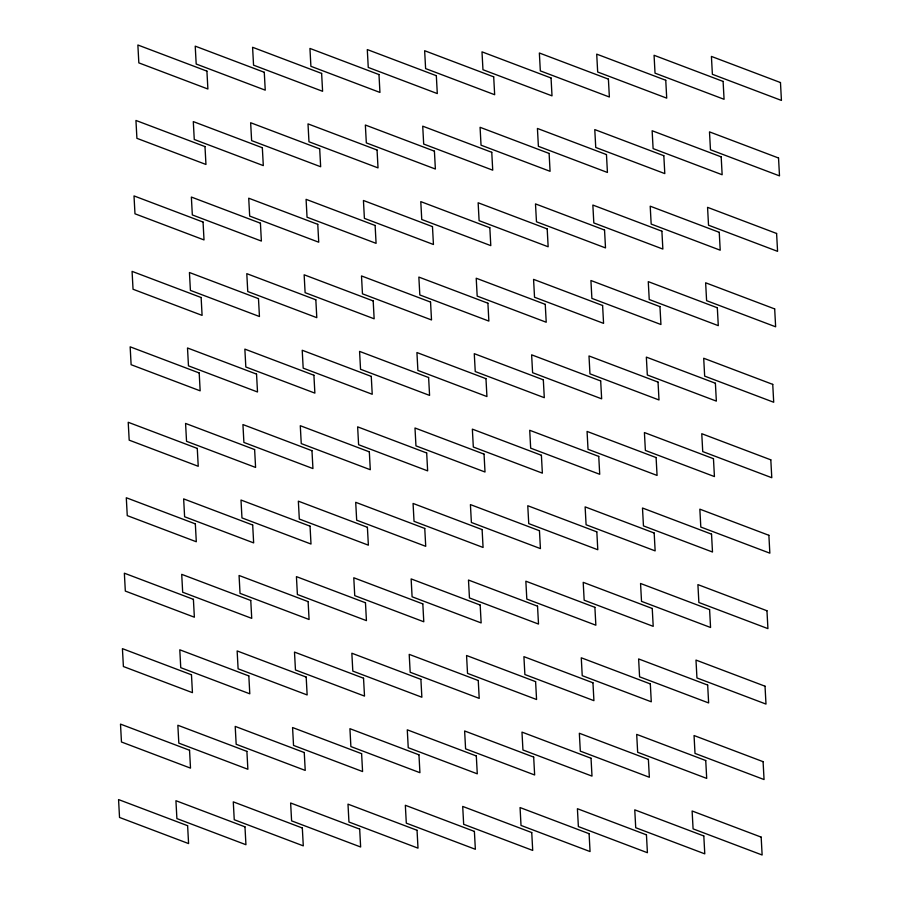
<?xml version="1.0" encoding="UTF-8"?>
<svg xmlns="http://www.w3.org/2000/svg" width="900" height="900" viewBox="0 0 900 900"><rect width="100%" height="100%" fill="white"/><g stroke="black" fill="none" stroke-linecap="round" stroke-linejoin="round"><path stroke-width="1.35" d="M780.469 82.552L711.416 56.419L712.384 74.295L781.436 100.429L780.469 82.552M723.105 81.416L654.064 55.282L655.031 73.159L724.072 99.293L723.105 81.416M665.752 80.269L596.711 54.135L597.679 72.011L666.72 98.145L665.752 80.269M608.4 79.133L539.359 52.999L540.326 70.875L609.367 97.009L608.4 79.133M778.534 158.006L709.492 131.873L710.46 149.749L779.501 175.882L778.534 158.006M551.048 77.985L481.995 51.851L482.963 69.727L552.015 95.861L551.048 77.985M721.181 156.87L652.129 130.736L653.107 148.612L722.149 174.746L721.181 156.87M493.695 76.849L424.642 50.715L425.61 68.591L494.662 94.725L493.695 76.849M663.829 155.722L594.776 129.589L595.744 147.465L664.796 173.599L663.829 155.722M436.331 75.701L367.29 49.568L368.257 67.444L437.299 93.578L436.331 75.701M606.465 154.586L537.424 128.453L538.391 146.329L607.433 172.463L606.465 154.586M378.979 74.565L309.938 48.431L310.905 66.308L379.946 92.441L378.979 74.565M776.599 233.471L707.558 207.338L708.525 225.214L777.577 251.347L776.599 233.471M549.113 153.439L480.071 127.305L481.039 145.181L550.08 171.315L549.113 153.439M321.626 73.418L252.585 47.284L253.553 65.16L322.594 91.294L321.626 73.418M719.246 232.324L650.205 206.19L651.173 224.066L720.214 250.2L719.246 232.324M491.76 152.303L422.719 126.169L423.686 144.045L492.728 170.179L491.76 152.303M264.274 72.281L195.221 46.148L196.189 64.024L265.241 90.157L264.274 72.281M661.894 231.188L592.852 205.054L593.82 222.93L662.861 249.064L661.894 231.188M434.407 151.155L365.355 125.021L366.322 142.898L435.375 169.031L434.407 151.155M206.91 71.134L137.869 45L138.836 62.876L207.889 89.01L206.91 71.134M604.541 230.04L535.489 203.906L536.467 221.782L605.509 247.916L604.541 230.04M377.055 150.019L308.002 123.885L308.97 141.761L378.022 167.895L377.055 150.019M774.675 308.925L705.634 282.791L706.601 300.668L775.643 326.801L774.675 308.925M547.189 228.904L478.136 202.77L479.104 220.646L548.156 246.78L547.189 228.904M319.691 148.871L250.65 122.737L251.618 140.614L320.659 166.748L319.691 148.871M717.322 307.777L648.27 281.644L649.238 299.52L718.29 325.654L717.322 307.777M489.825 227.756L420.784 201.623L421.751 219.499L490.793 245.632L489.825 227.756M262.339 147.735L193.297 121.601L194.265 139.477L263.306 165.611L262.339 147.735M659.959 306.641L590.918 280.507L591.885 298.384L660.938 324.517L659.959 306.641M432.473 226.62L363.431 200.486L364.399 218.362L433.44 244.496L432.473 226.62M204.986 146.588L135.945 120.454L136.912 138.33L205.954 164.464L204.986 146.588M602.606 305.494L533.565 279.36L534.533 297.236L603.574 323.37L602.606 305.494M375.12 225.472L306.079 199.339L307.046 217.215L376.088 243.349L375.12 225.472M772.74 384.379L703.699 358.245L704.666 376.121L773.707 402.255L772.74 384.379M545.254 304.358L476.213 278.224L477.18 296.1L546.221 322.234L545.254 304.358M317.767 224.336L248.715 198.203L249.683 216.079L318.735 242.213L317.767 224.336M715.387 383.243L646.346 357.109L647.314 374.985L716.355 401.119L715.387 383.243M487.901 303.21L418.849 277.076L419.827 294.952L488.869 321.086L487.901 303.21M260.415 223.189L191.362 197.055L192.33 214.931L261.382 241.065L260.415 223.189M658.035 382.095L588.994 355.961L589.961 373.838L659.002 399.971L658.035 382.095M430.549 302.074L361.496 275.94L362.464 293.816L431.516 319.95L430.549 302.074M203.051 222.053L134.01 195.919L134.977 213.795L204.019 239.929L203.051 222.053M600.683 380.959L531.63 354.825L532.597 372.701L601.65 398.835L600.683 380.959M373.185 300.926L304.144 274.793L305.111 292.669L374.152 318.803L373.185 300.926M770.816 459.844L701.764 433.71L702.731 451.586L771.784 477.72L770.816 459.844M543.319 379.811L474.277 353.678L475.245 371.554L544.298 397.688L543.319 379.811M315.832 299.79L246.791 273.656L247.759 291.532L316.8 317.666L315.832 299.79M713.464 458.696L644.411 432.562L645.379 450.439L714.431 476.572L713.464 458.696M485.966 378.675L416.925 352.541L417.892 370.418L486.934 396.551L485.966 378.675M258.48 298.642L189.439 272.509L190.406 290.385L259.447 316.519L258.48 298.642M656.1 457.56L587.059 431.426L588.026 449.303L657.067 475.436L656.1 457.56M428.614 377.527L359.572 351.394L360.54 369.27L429.581 395.404L428.614 377.527M201.127 297.506L132.075 271.373L133.043 289.249L202.095 315.382L201.127 297.506M598.748 456.412L529.706 430.279L530.674 448.155L599.715 474.289L598.748 456.412M371.261 376.391L302.209 350.257L303.176 368.134L372.229 394.267L371.261 376.391M768.881 535.298L699.84 509.164L700.808 527.04L769.849 553.174L768.881 535.298M541.395 455.276L472.354 429.131L473.321 447.019L542.363 473.152L541.395 455.276M313.909 375.244L244.856 349.11L245.824 366.986L314.876 393.12L313.909 375.244M711.529 534.15L642.488 508.016L643.455 525.892L712.496 552.026L711.529 534.15M484.043 454.129L414.99 427.995L415.957 445.871L485.01 472.005L484.043 454.129M256.545 374.108L187.504 347.974L188.471 365.85L257.512 391.984L256.545 374.108M654.176 533.014L585.124 506.88L586.091 524.756L655.144 550.89L654.176 533.014M426.679 452.981L357.637 426.848L358.605 444.724L427.646 470.869L426.679 452.981M199.192 372.96L130.151 346.826L131.119 364.702L200.16 390.836L199.192 372.96M596.824 531.866L527.771 505.733L528.739 523.609L597.791 549.743L596.824 531.866M369.326 451.845L300.285 425.711L301.252 443.588L370.294 469.721L369.326 451.845M766.957 610.751L697.905 584.617L698.873 602.494L767.925 628.627L766.957 610.751M539.46 530.73L470.419 504.596L471.386 522.472L540.428 548.606L539.46 530.73M311.974 450.697L242.933 424.564L243.9 442.44L312.941 468.574L311.974 450.697M709.594 609.615L640.553 583.481L641.52 601.357L710.561 627.491L709.594 609.615M482.108 529.582L413.066 503.449L414.034 521.325L483.075 547.459L482.108 529.582M254.621 449.561L185.569 423.428L186.536 441.304L255.589 467.438L254.621 449.561M652.241 608.467L583.2 582.334L584.168 600.21L653.209 626.344L652.241 608.467M424.755 528.446L355.702 502.312L356.681 520.189L425.723 546.322L424.755 528.446M197.269 448.414L128.216 422.28L129.184 440.156L198.236 466.29L197.269 448.414M594.889 607.331L525.847 581.197L526.815 599.074L595.856 625.207L594.889 607.331M367.402 527.299L298.35 501.165L299.317 519.041L368.37 545.175L367.402 527.299M765.023 686.205L695.981 660.071L696.949 677.947L765.99 704.081L765.023 686.205M537.536 606.184L468.484 580.05L469.451 597.926L538.504 624.06L537.536 606.184M310.039 526.163L240.998 500.029L241.965 517.905L311.006 544.039L310.039 526.163M707.67 685.069L638.617 658.935L639.585 676.811L708.637 702.945L707.67 685.069M480.173 605.048L411.131 578.914L412.099 596.79L481.151 622.924L480.173 605.048M252.686 525.015L183.645 498.881L184.612 516.757L253.654 542.891L252.686 525.015M650.317 683.921L581.265 657.788L582.232 675.664L651.285 701.798L650.317 683.921M422.82 603.9L353.779 577.766L354.746 595.643L423.787 621.776L422.82 603.9M195.334 523.879L126.293 497.745L127.26 515.621L196.301 541.755L195.334 523.879M592.954 682.785L523.913 656.651L524.88 674.528L593.921 700.661L592.954 682.785M365.468 602.764L296.426 576.63L297.394 594.506L366.435 620.64L365.468 602.764M763.087 761.67L694.046 735.536L695.014 753.413L764.055 779.546L763.087 761.67M535.601 681.637L466.56 655.504L467.527 673.38L536.569 699.514L535.601 681.637M308.115 601.616L239.062 575.483L240.041 593.359L309.082 619.492L308.115 601.616M705.735 760.523L636.694 734.389L637.661 752.265L706.702 778.399L705.735 760.523M478.249 680.501L409.207 654.367L410.175 672.244L479.216 698.377L478.249 680.501M250.763 600.48L181.71 574.346L182.678 592.222L251.73 618.356L250.763 600.48M648.383 759.386L579.341 733.252L580.309 751.129L649.35 777.262L648.383 759.386M420.896 679.354L351.844 653.22L352.811 671.096L421.864 697.23L420.896 679.354M193.399 599.332L124.358 573.199L125.325 591.075L194.366 617.209L193.399 599.332M591.03 758.239L521.977 732.105L522.945 749.981L591.998 776.115L591.03 758.239M363.532 678.217L294.491 652.084L295.459 669.96L364.511 696.094L363.532 678.217M761.164 837.124L692.111 810.99L693.09 828.866L762.131 855L761.164 837.124M533.678 757.102L464.625 730.969L465.593 748.845L534.645 774.979L533.678 757.102M306.18 677.07L237.139 650.936L238.106 668.812L307.147 694.946L306.18 677.07M703.811 835.976L634.759 809.842L635.726 827.719L704.779 853.852L703.811 835.976M476.314 755.955L407.272 729.821L408.24 747.697L477.281 773.831L476.314 755.955M248.828 675.934L179.786 649.8L180.754 667.676L249.795 693.81L248.828 675.934M646.447 834.84L577.406 808.706L578.374 826.582L647.415 852.716L646.447 834.84M418.961 754.819L349.92 728.685L350.887 746.561L419.929 772.695L418.961 754.819M191.475 674.786L122.422 648.653L123.401 666.529L192.442 692.663L191.475 674.786M589.095 833.692L520.054 807.559L521.021 825.435L590.062 851.569L589.095 833.692M361.609 753.671L292.567 727.538L293.535 745.414L362.576 771.548L361.609 753.671M531.743 832.556L462.701 806.423L463.669 824.299L532.71 850.433L531.743 832.556M304.256 752.535L235.204 726.401L236.171 744.278L305.224 770.411L304.256 752.535M474.39 831.409L405.338 805.275L406.305 823.151L475.358 849.285L474.39 831.409M246.893 751.387L177.851 725.254L178.819 743.13L247.871 769.264L246.893 751.387M417.037 830.273L347.985 804.139L348.952 822.015L418.005 848.149L417.037 830.273M189.54 750.251L120.499 724.117L121.466 741.994L190.507 768.127L189.54 750.251M359.674 829.125L290.632 802.991L291.6 820.867L360.641 847.001L359.674 829.125M302.321 827.989L233.28 801.855L234.248 819.731L303.289 845.865L302.321 827.989M244.969 826.841L175.928 800.707L176.895 818.584L245.936 844.717L244.969 826.841M187.616 825.705L118.564 799.571L119.531 817.447L188.584 843.581L187.616 825.705"/></g></svg>
